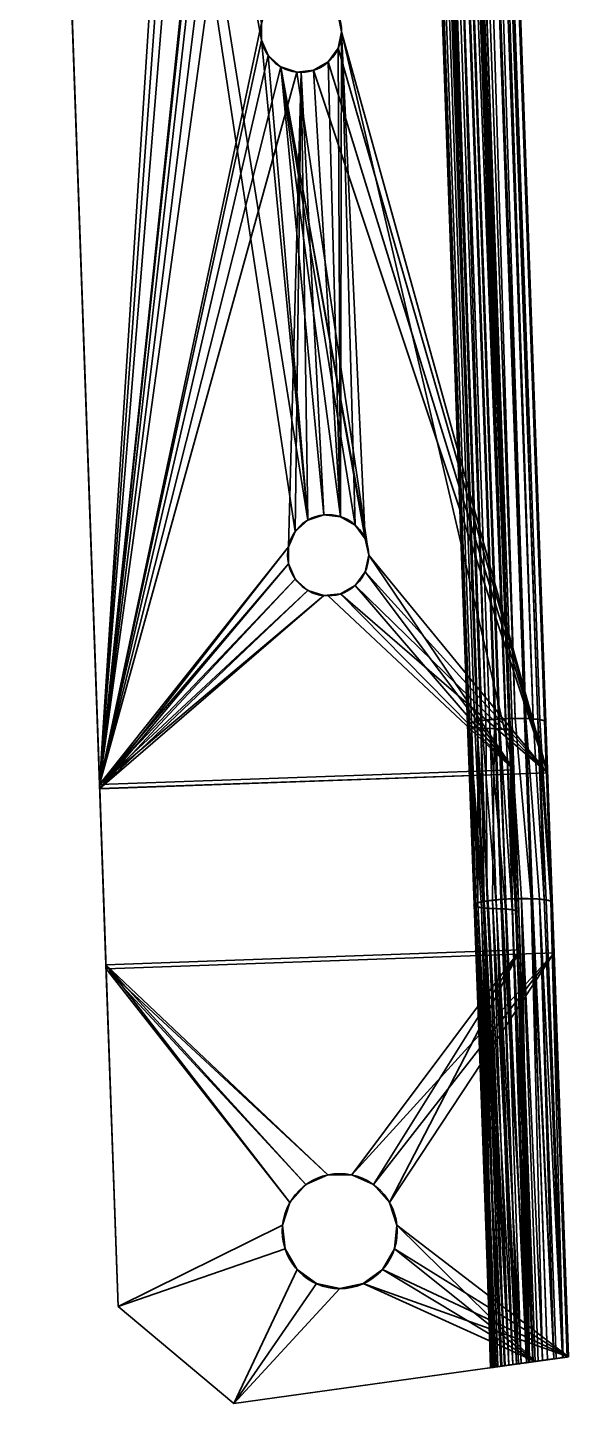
# Model space of a CAD drawing. Header units: millimetres. Extents: x 0 to 166, y 0 to 169.
# Drawn here: x 142.2 to 166.2, y 24.1 to 85.2 of the extents above; entities that cross this region are included whole.
import ezdxf

# ---------------------------------------------------------------- set-up
doc = ezdxf.new("R2010")
doc.units = ezdxf.units.MM
doc.layers.add('1', color=7, linetype='Continuous', true_color=0xffffff)

# ---------------------------------------------------------------- blocks, each defined once
blk = doc.blocks.new('UG_SURFACE_001')
at = {"layer": '1', "color": 252, "linetype": 'Continuous', "lineweight": 35}
for points in [[(162.025347, 141.781196, 3.5), (165.228426, 52.095156, 3.5), (156.089708, 84.968746, 3.5), (155.934095, 85.700877, 3.5)], [(165.228426, 52.095156, 3.5), (162.025347, 141.781196, 3.5), (162.105531, 139.535949, 21.749999), (165.148243, 54.340404, 21.749999)], [(142.151266, 141.071394, 3.5), (152.529046, 85.342988, 3.5), (152.529046, 84.59451, 3.5)], [(152.529046, 84.59451, 3.5), (154.589429, 63.298538, 3.5), (142.151266, 141.071394, 3.5)], [(142.151266, 141.071394, 3.5), (154.589429, 63.298538, 3.5), (154.033199, 62.797703, 3.5)], [(154.033199, 62.797703, 3.5), (153.728768, 62.113933, 3.5), (145.354345, 51.385365, 3.5), (142.151266, 141.071394, 3.5)], [(142.151266, 141.071394, 3.5), (145.354345, 51.385365, 3.5), (145.347759, 51.569905, 5), (142.157853, 140.886858, 5)], [(155.934095, 85.700877, 5), (156.089708, 84.968746, 5), (163.731277, 52.226461, 5), (160.541385, 141.543418, 5)], [(163.671583, 53.898122, 18.587722), (160.601079, 139.871761, 18.587722), (160.541385, 141.543418, 5), (163.731277, 52.226461, 5)], [(150.434032, 130.368844, 5), (150.129586, 131.052628, 5), (142.157853, 140.886858, 5), (145.347759, 51.569905, 5)], [(160.455421, 139.779314, 19.295953), (160.504311, 139.810339, 19.058224), (163.570672, 53.952474, 19.058224)], [(160.504311, 139.810339, 19.058224), (160.601079, 139.871761, 18.587722), (163.671583, 53.898122, 18.587722), (163.570672, 53.952474, 19.058224)], [(158.636585, 139.39105, 21.920523), (158.662021, 139.423072, 21.667866), (161.705464, 54.207329, 21.667866)], [(158.636585, 139.39105, 21.920523), (161.705464, 54.207329, 21.667866), (161.677808, 54.237463, 21.920523)], [(161.677808, 54.237463, 21.920523), (158.692285, 139.369428, 22.112187), (158.636585, 139.39105, 21.920523)], [(161.754593, 54.153793, 21.219023), (161.705464, 54.207329, 21.667866), (158.662021, 139.423072, 21.667866), (158.707216, 139.47998, 21.219023)], [(161.677808, 54.237463, 21.920523), (161.731809, 54.263003, 22.112187), (158.692285, 139.369428, 22.112187)], [(161.731809, 54.263003, 22.112187), (161.85011, 54.318938, 22.53199), (158.814281, 139.322072, 22.53199), (158.692285, 139.369428, 22.112187)], [(158.707216, 139.47998, 21.219023), (158.719853, 139.483243, 21.196242), (161.767423, 54.151446, 21.196242)], [(158.707216, 139.47998, 21.219023), (161.767423, 54.151446, 21.196242), (161.754593, 54.153793, 21.219023)], [(158.719853, 139.483243, 21.196242), (158.954248, 139.543653, 20.773763), (162.005529, 54.107904, 20.773763), (161.767423, 54.151446, 21.196242)], [(159.098923, 139.286995, 22.899266), (158.814281, 139.322072, 22.53199), (161.85011, 54.318938, 22.53199), (162.131533, 54.374233, 22.899266)], [(162.10334, 54.090019, 20.600207), (162.005529, 54.107904, 20.773763), (158.954248, 139.543653, 20.773763), (159.050539, 139.568478, 20.600207)], [(159.050539, 139.568478, 20.600207), (159.264207, 139.596239, 20.436727), (162.318453, 54.077562, 20.436727)], [(159.050539, 139.568478, 20.600207), (162.318453, 54.077562, 20.436727), (162.10334, 54.090019, 20.600207)], [(159.232542, 139.270529, 23.071667), (159.098923, 139.286995, 22.899266), (162.131533, 54.374233, 22.899266)], [(159.232542, 139.270529, 23.071667), (162.131533, 54.374233, 22.899266), (162.263632, 54.400187, 23.071667)], [(162.263632, 54.400187, 23.071667), (159.459978, 139.262825, 23.200125), (159.232542, 139.270529, 23.071667)], [(159.264207, 139.596239, 20.436727), (159.614325, 139.641747, 20.168861), (162.670925, 54.057155, 20.168861), (162.318453, 54.077562, 20.436727)], [(162.263632, 54.400187, 23.071667), (162.489951, 54.424096, 23.200125), (159.459978, 139.262825, 23.200125)], [(159.843057, 139.249861, 23.416482), (159.459978, 139.262825, 23.200125), (162.489951, 54.424096, 23.200125)], [(163.068801, 54.038137, 19.899117), (162.670925, 54.057155, 20.168861), (159.614325, 139.641747, 20.168861), (160.009816, 139.689103, 19.899117)], [(162.871122, 54.464359, 23.416482), (162.910476, 54.466311, 23.420924), (159.882441, 139.250711, 23.420924), (159.843057, 139.249861, 23.416482)], [(159.843057, 139.249861, 23.416482), (162.489951, 54.424096, 23.200125), (162.871122, 54.464359, 23.416482)], [(162.910476, 54.466311, 23.420924), (163.369417, 54.489087, 23.472758), (160.341844, 139.260739, 23.472758), (159.882441, 139.250711, 23.420924)], [(163.106665, 54.036327, 19.873446), (163.068801, 54.038137, 19.899117), (160.009816, 139.689103, 19.899117), (160.047457, 139.693603, 19.873446)], [(160.047457, 139.693603, 19.873446), (160.30848, 139.748439, 19.503959), (163.370922, 54.000251, 19.503959)], [(160.047457, 139.693603, 19.873446), (163.370922, 54.000251, 19.503959), (163.106665, 54.036327, 19.873446)], [(163.519695, 53.979941, 19.295953), (160.30848, 139.748439, 19.503959), (160.455421, 139.779314, 19.295953)], [(163.519695, 53.979941, 19.295953), (163.370922, 54.000251, 19.503959), (160.30848, 139.748439, 19.503959)], [(160.52492, 139.264733, 23.493415), (160.341844, 139.260739, 23.472758), (163.369417, 54.489087, 23.472758)], [(160.455421, 139.779314, 19.295953), (163.570672, 53.952474, 19.058224), (163.519695, 53.979941, 19.295953)], [(163.552314, 54.498166, 23.493415), (160.762131, 139.281824, 23.423472), (160.52492, 139.264733, 23.493415)], [(160.52492, 139.264733, 23.493415), (163.369417, 54.489087, 23.472758), (163.552314, 54.498166, 23.493415)], [(161.180362, 139.311954, 23.300149), (160.762131, 139.281824, 23.423472), (163.790122, 54.498043, 23.423472)], [(163.552314, 54.498166, 23.493415), (163.790122, 54.498043, 23.423472), (160.762131, 139.281824, 23.423472)], [(164.209455, 54.497827, 23.300149), (161.194399, 139.3134, 23.2924), (161.180362, 139.311954, 23.300149)], [(161.180362, 139.311954, 23.300149), (163.790122, 54.498043, 23.423472), (164.209455, 54.497827, 23.300149)], [(161.236614, 139.317781, 23.269072), (161.194399, 139.3134, 23.2924), (164.223552, 54.497376, 23.2924), (164.265975, 54.496016, 23.269072)], [(164.209455, 54.497827, 23.300149), (164.223552, 54.497376, 23.2924), (161.194399, 139.3134, 23.2924)], [(164.265975, 54.496016, 23.269072), (161.554784, 139.364153, 22.984976), (161.236614, 139.317781, 23.269072)], [(161.763147, 139.394507, 22.798926), (161.554784, 139.364153, 22.984976), (164.586633, 54.472473, 22.984976)], [(164.265975, 54.496016, 23.269072), (164.586633, 54.472473, 22.984976), (161.554784, 139.364153, 22.984976)], [(164.796636, 54.457054, 22.798926), (161.84777, 139.419943, 22.61696), (161.763147, 139.394507, 22.798926)], [(161.763147, 139.394507, 22.798926), (164.586633, 54.472473, 22.984976), (164.796636, 54.457054, 22.798926)], [(162.046537, 139.479697, 22.189571), (161.84777, 139.419943, 22.61696), (164.882854, 54.437719, 22.61696), (165.085375, 54.392304, 22.189571)], [(164.796636, 54.457054, 22.798926), (164.882854, 54.437719, 22.61696), (161.84777, 139.419943, 22.61696)], [(162.057534, 139.48299, 22.165935), (162.046537, 139.479697, 22.189571), (165.085375, 54.392304, 22.189571)], [(165.096581, 54.389793, 22.165935), (162.105531, 139.535949, 21.749999), (162.057534, 139.48299, 22.165935)], [(162.057534, 139.48299, 22.165935), (165.085375, 54.392304, 22.189571), (165.096581, 54.389793, 22.165935)], [(165.096581, 54.389793, 22.165935), (165.148243, 54.340404, 21.749999), (162.105531, 139.535949, 21.749999)], [(150.990263, 129.868016, 5), (150.434032, 130.368844, 5), (145.347759, 51.569905, 5)], [(151.702106, 129.63672, 5), (150.990263, 129.868016, 5), (145.347759, 51.569905, 5)], [(151.329309, 108.572043, 5), (151.702106, 129.63672, 5), (145.347759, 51.569905, 5)], [(145.347759, 51.569905, 5), (151.329309, 107.823566, 5), (151.329309, 108.572043, 5)], [(151.633754, 107.139796, 5), (151.329309, 107.823566, 5), (145.347759, 51.569905, 5)], [(145.347759, 51.569905, 5), (152.189985, 106.638961, 5), (151.633754, 107.139796, 5)], [(152.901828, 106.407665, 5), (152.189985, 106.638961, 5), (145.347759, 51.569905, 5)], [(152.529046, 85.342988, 5), (152.901828, 106.407665, 5), (145.347759, 51.569905, 5)], [(155.934095, 85.700877, 5), (155.934095, 85.700877, 3.5), (156.089708, 84.968746, 3.5), (156.089708, 84.968746, 5)], [(145.347759, 51.569905, 5), (152.529046, 84.59451, 5), (152.529046, 85.342988, 5)], [(152.529046, 84.59451, 5), (152.529046, 84.59451, 3.5), (152.529046, 85.342988, 3.5), (152.529046, 85.342988, 5)], [(156.04566, 63.451596, 5), (156.089708, 84.968746, 5), (155.934095, 84.236622, 5)], [(156.089708, 84.968746, 5), (156.089708, 84.968746, 3.5), (155.934095, 84.236622, 3.5), (155.934095, 84.236622, 5)], [(155.934095, 84.236622, 3.5), (156.089708, 84.968746, 3.5), (165.228426, 52.095156, 3.5)], [(156.089708, 84.968746, 5), (156.04566, 63.451596, 5), (156.693861, 63.077353, 5)], [(156.089708, 84.968746, 5), (156.693861, 63.077353, 5), (157.133818, 62.471818, 5)], [(157.133818, 62.471818, 5), (157.28943, 61.739691, 5), (163.731277, 52.226461, 5), (156.089708, 84.968746, 5)], [(152.833477, 83.910733, 5), (152.529046, 84.59451, 5), (145.347759, 51.569905, 5)], [(152.833477, 83.910733, 5), (152.833477, 83.910733, 3.5), (152.529046, 84.59451, 3.5), (152.529046, 84.59451, 5)], [(154.589429, 63.298538, 3.5), (152.529046, 84.59451, 3.5), (152.833477, 83.910733, 3.5)], [(145.347759, 51.569905, 5), (153.389707, 83.409905, 5), (152.833477, 83.910733, 5)], [(153.389707, 83.409905, 5), (153.389707, 83.409905, 3.5), (152.833477, 83.910733, 3.5), (152.833477, 83.910733, 5)], [(152.833477, 83.910733, 3.5), (153.389707, 83.409905, 3.5), (155.301273, 63.529834, 3.5), (154.589429, 63.298538, 3.5)], [(155.934095, 84.236622, 5), (155.494139, 83.631091, 5), (156.04566, 63.451596, 5)], [(155.934095, 84.236622, 5), (155.934095, 84.236622, 3.5), (155.494139, 83.631091, 3.5), (155.494139, 83.631091, 5)], [(165.228426, 52.095156, 3.5), (155.494139, 83.631091, 3.5), (155.934095, 84.236622, 3.5)], [(154.101551, 83.17861, 5), (153.389707, 83.409905, 5), (145.347759, 51.569905, 5)], [(153.728768, 62.113933, 5), (154.289708, 83.168752, 5), (154.101551, 83.17861, 5), (145.347759, 51.569905, 5)], [(154.101551, 83.17861, 5), (154.101551, 83.17861, 3.5), (153.389707, 83.409905, 3.5), (153.389707, 83.409905, 5)], [(157.28943, 61.739691, 3.5), (153.389707, 83.409905, 3.5), (154.101551, 83.17861, 3.5)], [(153.389707, 83.409905, 3.5), (157.28943, 61.739691, 3.5), (157.133818, 62.471818, 3.5)], [(153.389707, 83.409905, 3.5), (156.04566, 63.451596, 3.5), (155.301273, 63.529834, 3.5)], [(157.133818, 62.471818, 3.5), (156.693861, 63.077353, 3.5), (153.389707, 83.409905, 3.5)], [(156.693861, 63.077353, 3.5), (156.04566, 63.451596, 3.5), (153.389707, 83.409905, 3.5)], [(154.289708, 83.168752, 5), (153.728768, 62.113933, 5), (154.033199, 62.797703, 5)], [(154.033199, 62.797703, 5), (154.589429, 63.298538, 5), (154.289708, 83.168752, 5)], [(154.845938, 83.256848, 3.5), (154.101551, 83.17861, 3.5), (154.289708, 83.168752, 5)], [(157.28943, 61.739691, 3.5), (154.101551, 83.17861, 3.5), (154.845938, 83.256848, 3.5), (165.228426, 52.095156, 3.5)], [(154.101551, 83.17861, 3.5), (154.101551, 83.17861, 5), (154.289708, 83.168752, 5)], [(154.845938, 83.256848, 5), (154.289708, 83.168752, 5), (155.301273, 63.529834, 5), (156.04566, 63.451596, 5)], [(154.289708, 83.168752, 5), (154.845938, 83.256848, 5), (154.845938, 83.256848, 3.5)], [(154.289708, 83.168752, 5), (154.589429, 63.298538, 5), (155.301273, 63.529834, 5)], [(156.04566, 63.451596, 5), (155.494139, 83.631091, 5), (154.845938, 83.256848, 5)], [(155.494139, 83.631091, 5), (155.494139, 83.631091, 3.5), (154.845938, 83.256848, 3.5), (154.845938, 83.256848, 5)], [(165.228426, 52.095156, 3.5), (154.845938, 83.256848, 3.5), (155.494139, 83.631091, 3.5)], [(154.589429, 63.298538, 5), (154.589429, 63.298538, 3.5), (155.301273, 63.529834, 3.5), (155.301273, 63.529834, 5)], [(155.301273, 63.529834, 5), (155.301273, 63.529834, 3.5), (156.04566, 63.451596, 3.5), (156.04566, 63.451596, 5)], [(154.033199, 62.797703, 5), (154.033199, 62.797703, 3.5), (154.589429, 63.298538, 3.5), (154.589429, 63.298538, 5)], [(156.04566, 63.451596, 5), (156.04566, 63.451596, 3.5), (156.693861, 63.077353, 3.5), (156.693861, 63.077353, 5)], [(156.693861, 63.077353, 5), (156.693861, 63.077353, 3.5), (157.133818, 62.471818, 3.5), (157.133818, 62.471818, 5)], [(153.728768, 62.113933, 5), (153.728768, 62.113933, 3.5), (154.033199, 62.797703, 3.5), (154.033199, 62.797703, 5)], [(157.133818, 62.471818, 5), (157.133818, 62.471818, 3.5), (157.28943, 61.739691, 3.5), (157.28943, 61.739691, 5)], [(145.347759, 51.569905, 5), (153.728768, 61.365452, 5), (153.728768, 62.113933, 5)], [(145.354345, 51.385365, 3.5), (153.728768, 62.113933, 3.5), (153.728768, 61.365452, 3.5)], [(153.728768, 61.365452, 5), (153.728768, 61.365452, 3.5), (153.728768, 62.113933, 3.5), (153.728768, 62.113933, 5)], [(163.731277, 52.226461, 5), (157.28943, 61.739691, 5), (157.133818, 61.007567, 5)], [(157.28943, 61.739691, 5), (157.28943, 61.739691, 3.5), (157.133818, 61.007567, 3.5), (157.133818, 61.007567, 5)], [(165.228426, 52.095156, 3.5), (157.133818, 61.007567, 3.5), (157.28943, 61.739691, 3.5)], [(154.033199, 60.681678, 5), (153.728768, 61.365452, 5), (145.347759, 51.569905, 5)], [(145.354345, 51.385365, 3.5), (153.728768, 61.365452, 3.5), (154.033199, 60.681678, 3.5)], [(154.033199, 60.681678, 5), (154.033199, 60.681678, 3.5), (153.728768, 61.365452, 3.5), (153.728768, 61.365452, 5)], [(145.347759, 51.569905, 5), (154.589429, 60.180847, 5), (154.033199, 60.681678, 5)], [(154.033199, 60.681678, 3.5), (154.589429, 60.180847, 3.5), (145.354345, 51.385365, 3.5)], [(154.589429, 60.180847, 5), (154.589429, 60.180847, 3.5), (154.033199, 60.681678, 3.5), (154.033199, 60.681678, 5)], [(157.133818, 61.007567, 5), (156.693861, 60.402032, 5), (163.731277, 52.226461, 5)], [(157.133818, 61.007567, 5), (157.133818, 61.007567, 3.5), (156.693861, 60.402032, 3.5), (156.693861, 60.402032, 5)], [(165.228426, 52.095156, 3.5), (156.693861, 60.402032, 3.5), (157.133818, 61.007567, 3.5)], [(155.301273, 59.949555, 5), (154.589429, 60.180847, 5), (145.347759, 51.569905, 5)], [(145.347759, 51.569905, 5), (163.731277, 52.226461, 5), (155.48943, 59.939694, 5), (155.301273, 59.949555, 5)], [(154.589429, 60.180847, 3.5), (155.301273, 59.949555, 3.5), (145.354345, 51.385365, 3.5)], [(165.228426, 52.095156, 3.5), (145.354345, 51.385365, 3.5), (155.301273, 59.949555, 3.5), (156.04566, 60.027789, 3.5)], [(155.301273, 59.949555, 5), (155.301273, 59.949555, 3.5), (154.589429, 60.180847, 3.5), (154.589429, 60.180847, 5)], [(156.04566, 60.027789, 3.5), (155.301273, 59.949555, 3.5), (155.48943, 59.939694, 5)], [(155.301273, 59.949555, 3.5), (155.301273, 59.949555, 5), (155.48943, 59.939694, 5)], [(156.04566, 60.027789, 5), (155.48943, 59.939694, 5), (163.731277, 52.226461, 5)], [(155.48943, 59.939694, 5), (156.04566, 60.027789, 5), (156.04566, 60.027789, 3.5)], [(163.731277, 52.226461, 5), (156.693861, 60.402032, 5), (156.04566, 60.027789, 5)], [(156.693861, 60.402032, 5), (156.693861, 60.402032, 3.5), (156.04566, 60.027789, 3.5), (156.04566, 60.027789, 5)], [(156.04566, 60.027789, 3.5), (156.693861, 60.402032, 3.5), (165.228426, 52.095156, 3.5)], [(162.131533, 54.374233, 22.899266), (161.85011, 54.318938, 22.53199), (162.135646, 46.324037, 24.53199)], [(162.263632, 54.400187, 23.071667), (162.131533, 54.374233, 22.899266), (162.135646, 46.324037, 24.53199), (162.417069, 46.379331, 24.899267)], [(162.489951, 54.424096, 23.200125), (162.263632, 54.400187, 23.071667), (162.549168, 46.405286, 25.071668)], [(162.417069, 46.379331, 24.899267), (162.549168, 46.405286, 25.071668), (162.263632, 54.400187, 23.071667)], [(162.871122, 54.464359, 23.416482), (162.489951, 54.424096, 23.200125), (162.549168, 46.405286, 25.071668), (162.775487, 46.429191, 25.200123)], [(162.775487, 46.429191, 25.200123), (163.156658, 46.469457, 25.41648), (162.871122, 54.464359, 23.416482)], [(162.910476, 54.466311, 23.420924), (162.871122, 54.464359, 23.416482), (163.156658, 46.469457, 25.41648), (163.195997, 46.471409, 25.420925)], [(163.369417, 54.489087, 23.472758), (162.910476, 54.466311, 23.420924), (163.195997, 46.471409, 25.420925), (163.654938, 46.494186, 25.472758)], [(163.654938, 46.494186, 25.472758), (163.552314, 54.498166, 23.493415), (163.369417, 54.489087, 23.472758)], [(163.552314, 54.498166, 23.493415), (163.837835, 46.503261, 25.493415), (164.075658, 46.503142, 25.423473)], [(164.075658, 46.503142, 25.423473), (164.494991, 46.502925, 25.300149), (163.790122, 54.498043, 23.423472), (163.552314, 54.498166, 23.493415)], [(163.654938, 46.494186, 25.472758), (163.837835, 46.503261, 25.493415), (163.552314, 54.498166, 23.493415)], [(164.494991, 46.502925, 25.300149), (164.209455, 54.497827, 23.300149), (163.790122, 54.498043, 23.423472)], [(164.223552, 54.497376, 23.2924), (164.209455, 54.497827, 23.300149), (164.494991, 46.502925, 25.300149), (164.509073, 46.502475, 25.2924)], [(164.509073, 46.502475, 25.2924), (164.551511, 46.501115, 25.269073), (164.223552, 54.497376, 23.2924)], [(164.551511, 46.501115, 25.269073), (164.265975, 54.496016, 23.269072), (164.223552, 54.497376, 23.2924)], [(164.265975, 54.496016, 23.269072), (164.551511, 46.501115, 25.269073), (164.872169, 46.477571, 24.984974)], [(164.872169, 46.477571, 24.984974), (165.082172, 46.462152, 24.798926), (164.586633, 54.472473, 22.984976), (164.265975, 54.496016, 23.269072)], [(165.082172, 46.462152, 24.798926), (164.796636, 54.457054, 22.798926), (164.586633, 54.472473, 22.984976)], [(164.796636, 54.457054, 22.798926), (165.082172, 46.462152, 24.798926), (165.16839, 46.442818, 24.61696)], [(165.16839, 46.442818, 24.61696), (165.370911, 46.397403, 24.189571), (164.796636, 54.457054, 22.798926)], [(164.882854, 54.437719, 22.61696), (164.796636, 54.457054, 22.798926), (165.370911, 46.397403, 24.189571), (165.382117, 46.394892, 24.165936)], [(165.085375, 54.392304, 22.189571), (164.882854, 54.437719, 22.61696), (165.382117, 46.394892, 24.165936)], [(165.382117, 46.394892, 24.165936), (165.096581, 54.389793, 22.165935), (165.085375, 54.392304, 22.189571)], [(165.096581, 54.389793, 22.165935), (165.382117, 46.394892, 24.165936), (165.433779, 46.345498, 23.75), (165.148243, 54.340404, 21.749999)], [(165.148243, 54.340404, 21.749999), (165.433779, 46.345498, 23.75), (165.513963, 44.100251, 5.5), (165.228426, 52.095156, 3.5)], [(161.731809, 54.263003, 22.112187), (161.677808, 54.237463, 21.920523), (161.963329, 46.242561, 23.920523)], [(162.040114, 46.158887, 23.219021), (161.990985, 46.212424, 23.667866), (161.677808, 54.237463, 21.920523), (161.705464, 54.207329, 21.667866)], [(161.990985, 46.212424, 23.667866), (161.963329, 46.242561, 23.920523), (161.677808, 54.237463, 21.920523)], [(161.705464, 54.207329, 21.667866), (161.754593, 54.153793, 21.219023), (162.040114, 46.158887, 23.219021)], [(161.963329, 46.242561, 23.920523), (162.017345, 46.268098, 24.112187), (161.85011, 54.318938, 22.53199), (161.731809, 54.263003, 22.112187)], [(162.388876, 46.095114, 22.600207), (162.291065, 46.113003, 22.773763), (161.754593, 54.153793, 21.219023), (161.767423, 54.151446, 21.196242)], [(162.291065, 46.113003, 22.773763), (162.052959, 46.156541, 23.196243), (161.754593, 54.153793, 21.219023)], [(162.052959, 46.156541, 23.196243), (162.040114, 46.158887, 23.219021), (161.754593, 54.153793, 21.219023)], [(162.388876, 46.095114, 22.600207), (161.767423, 54.151446, 21.196242), (162.005529, 54.107904, 20.773763)], [(162.017345, 46.268098, 24.112187), (162.135646, 46.324037, 24.53199), (161.85011, 54.318938, 22.53199)], [(162.005529, 54.107904, 20.773763), (162.10334, 54.090019, 20.600207), (162.388876, 46.095114, 22.600207)], [(162.956461, 46.062253, 22.168862), (162.603989, 46.082661, 22.436727), (162.10334, 54.090019, 20.600207), (162.318453, 54.077562, 20.436727)], [(162.603989, 46.082661, 22.436727), (162.388876, 46.095114, 22.600207), (162.10334, 54.090019, 20.600207)], [(162.318453, 54.077562, 20.436727), (162.670925, 54.057155, 20.168861), (162.956461, 46.062253, 22.168862)], [(163.392186, 46.041425, 21.873446), (163.354322, 46.043232, 21.899117), (162.670925, 54.057155, 20.168861), (163.068801, 54.038137, 19.899117)], [(163.354322, 46.043232, 21.899117), (162.956461, 46.062253, 22.168862), (162.670925, 54.057155, 20.168861)], [(163.068801, 54.038137, 19.899117), (163.106665, 54.036327, 19.873446), (163.392186, 46.041425, 21.873446)], [(163.106665, 54.036327, 19.873446), (163.370922, 54.000251, 19.503959), (163.805231, 45.985036, 21.295952), (163.656458, 46.005346, 21.503959)], [(163.656458, 46.005346, 21.503959), (163.392186, 46.041425, 21.873446), (163.106665, 54.036327, 19.873446)], [(163.370922, 54.000251, 19.503959), (163.519695, 53.979941, 19.295953), (163.805231, 45.985036, 21.295952)], [(163.957119, 45.903217, 20.587722), (163.856208, 45.957573, 21.058224), (163.519695, 53.979941, 19.295953), (163.570672, 53.952474, 19.058224)], [(163.856208, 45.957573, 21.058224), (163.805231, 45.985036, 21.295952), (163.519695, 53.979941, 19.295953)], [(163.570672, 53.952474, 19.058224), (163.671583, 53.898122, 18.587722), (163.957119, 45.903217, 20.587722)], [(163.731277, 52.226461, 5), (164.016813, 44.23156, 7), (163.957119, 45.903217, 20.587722), (163.671583, 53.898122, 18.587722)], [(145.63328, 43.575004, 7), (164.016813, 44.23156, 7), (163.731277, 52.226461, 5), (145.347759, 51.569905, 5)], [(165.513963, 44.100251, 5.5), (145.639881, 43.39046, 5.5), (145.354345, 51.385365, 3.5), (165.228426, 52.095156, 3.5)], [(145.354345, 51.385365, 3.5), (145.639881, 43.39046, 5.5), (145.63328, 43.575004, 7), (145.347759, 51.569905, 5)], [(163.506031, 25.808573, 25.209997), (162.549168, 46.405286, 25.071668), (162.417069, 46.379331, 24.899267)], [(163.506031, 25.808573, 25.209997), (162.775487, 46.429191, 25.200123), (162.549168, 46.405286, 25.071668)], [(163.933098, 25.868122, 25.416126), (163.156658, 46.469457, 25.41648), (162.775487, 46.429191, 25.200123)], [(162.775487, 46.429191, 25.200123), (163.849026, 25.8564, 25.401721), (163.933098, 25.868122, 25.416126)], [(162.775487, 46.429191, 25.200123), (163.506031, 25.808573, 25.209997), (163.849026, 25.8564, 25.401721)], [(163.933098, 25.868122, 25.416126), (163.195997, 46.471409, 25.420925), (163.156658, 46.469457, 25.41648)], [(164.387211, 25.931444, 25.49395), (163.654938, 46.494186, 25.472758), (163.195997, 46.471409, 25.420925)], [(163.195997, 46.471409, 25.420925), (163.933098, 25.868122, 25.416126), (164.387211, 25.931444, 25.49395)], [(163.837835, 46.503261, 25.493415), (163.654938, 46.494186, 25.472758), (164.387211, 25.931444, 25.49395)], [(163.837835, 46.503261, 25.493415), (164.387211, 25.931444, 25.49395), (164.422527, 25.936367, 25.5)], [(164.422527, 25.936367, 25.5), (164.075658, 46.503142, 25.423473), (163.837835, 46.503261, 25.493415)], [(164.422527, 25.936367, 25.5), (164.813712, 25.990915, 25.432486), (164.075658, 46.503142, 25.423473)], [(164.075658, 46.503142, 25.423473), (164.813712, 25.990915, 25.432486), (164.99576, 26.016297, 25.401071)], [(164.494991, 46.502925, 25.300149), (164.075658, 46.503142, 25.423473), (164.99576, 26.016297, 25.401071)], [(164.494991, 46.502925, 25.300149), (164.99576, 26.016297, 25.401071), (165.227756, 26.048645, 25.271084)], [(165.227756, 26.048645, 25.271084), (164.509073, 46.502475, 25.2924), (164.494991, 46.502925, 25.300149)], [(164.509073, 46.502475, 25.2924), (165.227756, 26.048645, 25.271084), (165.504262, 26.087202, 25.116157)], [(164.551511, 46.501115, 25.269073), (164.509073, 46.502475, 25.2924), (165.504262, 26.087202, 25.116157)], [(164.872169, 46.477571, 24.984974), (164.551511, 46.501115, 25.269073), (165.504262, 26.087202, 25.116157)], [(165.504262, 26.087202, 25.116157), (165.608495, 26.101736, 24.997814), (164.872169, 46.477571, 24.984974)], [(164.872169, 46.477571, 24.984974), (165.608495, 26.101736, 24.997814), (165.890828, 26.141103, 24.677299)], [(165.082172, 46.462152, 24.798926), (164.872169, 46.477571, 24.984974), (165.890828, 26.141103, 24.677299)], [(165.16839, 46.442818, 24.61696), (165.082172, 46.462152, 24.798926), (165.890828, 26.141103, 24.677299)], [(165.890828, 26.141103, 24.677299), (165.911719, 26.144018, 24.625899), (165.16839, 46.442818, 24.61696)], [(165.370911, 46.397403, 24.189571), (165.16839, 46.442818, 24.61696), (165.911719, 26.144018, 24.625899)], [(165.911719, 26.144018, 24.625899), (166.089684, 26.168833, 24.188343), (165.370911, 46.397403, 24.189571)], [(165.382117, 46.394892, 24.165936), (165.370911, 46.397403, 24.189571), (166.089684, 26.168833, 24.188343)], [(162.730455, 25.700428, 24.118835), (162.017345, 46.268098, 24.112187), (161.963329, 46.242561, 23.920523)], [(162.730455, 25.700428, 24.118835), (161.963329, 46.242561, 23.920523), (161.990985, 46.212424, 23.667866)], [(162.706599, 25.697101, 23.663653), (161.990985, 46.212424, 23.667866), (162.040114, 46.158887, 23.219021)], [(161.990985, 46.212424, 23.667866), (162.706599, 25.697101, 23.663653), (162.730455, 25.700428, 24.118835)], [(162.890062, 25.722684, 24.52442), (162.135646, 46.324037, 24.53199), (162.017345, 46.268098, 24.112187)], [(162.017345, 46.268098, 24.112187), (162.730455, 25.700428, 24.118835), (162.731275, 25.700543, 24.134673)], [(162.017345, 46.268098, 24.112187), (162.731275, 25.700543, 24.134673), (162.890062, 25.722684, 24.52442)], [(162.700519, 25.696255, 23.547731), (162.040114, 46.158887, 23.219021), (162.052959, 46.156541, 23.196243)], [(162.700519, 25.696255, 23.547731), (162.706599, 25.697101, 23.663653), (162.040114, 46.158887, 23.219021)], [(162.863821, 25.719024, 22.98375), (162.052959, 46.156541, 23.196243), (162.291065, 46.113003, 22.773763)], [(162.052959, 46.156541, 23.196243), (162.801132, 25.710285, 23.200246), (162.700519, 25.696255, 23.547731)], [(162.863821, 25.719024, 22.98375), (162.801132, 25.710285, 23.200246), (162.052959, 46.156541, 23.196243)], [(163.14888, 25.758773, 24.900593), (162.417069, 46.379331, 24.899267), (162.135646, 46.324037, 24.53199)], [(162.135646, 46.324037, 24.53199), (162.890062, 25.722684, 24.52442), (162.952751, 25.731426, 24.678297)], [(162.135646, 46.324037, 24.53199), (162.952751, 25.731426, 24.678297), (163.14888, 25.758773, 24.900593)], [(163.012847, 25.739806, 22.77373), (162.291065, 46.113003, 22.773763), (162.388876, 46.095114, 22.600207)], [(162.291065, 46.113003, 22.773763), (163.012847, 25.739806, 22.77373), (162.863821, 25.719024, 22.98375)], [(162.388876, 46.095114, 22.600207), (162.603989, 46.082661, 22.436727), (163.318321, 25.782399, 22.424309)], [(163.318321, 25.782399, 22.424309), (163.202658, 25.766272, 22.506235), (162.388876, 46.095114, 22.600207)], [(163.202658, 25.766272, 22.506235), (163.012847, 25.739806, 22.77373), (162.388876, 46.095114, 22.600207)], [(162.417069, 46.379331, 24.899267), (163.14888, 25.758773, 24.900593), (163.339943, 25.785413, 25.117157)], [(162.417069, 46.379331, 24.899267), (163.339943, 25.785413, 25.117157), (163.506031, 25.808573, 25.209997)], [(162.603989, 46.082661, 22.436727), (162.956461, 46.062253, 22.168862), (163.678944, 25.832685, 22.168862)], [(163.678944, 25.832685, 22.168862), (163.318321, 25.782399, 22.424309), (162.603989, 46.082661, 22.436727)], [(162.956461, 46.062253, 22.168862), (163.354322, 46.043232, 21.899117), (164.061353, 25.886005, 21.885902)], [(164.061353, 25.886005, 21.885902), (163.854301, 25.857136, 22.071954), (162.956461, 46.062253, 22.168862)], [(163.854301, 25.857136, 22.071954), (163.678944, 25.832685, 22.168862), (162.956461, 46.062253, 22.168862)], [(164.289087, 25.917761, 21.681249), (163.354322, 46.043232, 21.899117), (163.392186, 46.041425, 21.873446)], [(164.289087, 25.917761, 21.681249), (164.061353, 25.886005, 21.885902), (163.354322, 46.043232, 21.899117)], [(164.289087, 25.917761, 21.681249), (163.392186, 46.041425, 21.873446), (163.656458, 46.005346, 21.503959)], [(164.57127, 25.957108, 21.167148), (163.656458, 46.005346, 21.503959), (163.805231, 45.985036, 21.295952)], [(163.656458, 46.005346, 21.503959), (164.381638, 25.930665, 21.512618), (164.289087, 25.917761, 21.681249)], [(164.57127, 25.957108, 21.167148), (164.381638, 25.930665, 21.512618), (163.656458, 46.005346, 21.503959)], [(164.57127, 25.957108, 21.167148), (163.805231, 45.985036, 21.295952), (163.856208, 45.957573, 21.058224)], [(164.588898, 25.959566, 21.062605), (163.856208, 45.957573, 21.058224), (163.957119, 45.903217, 20.587722)], [(163.856208, 45.957573, 21.058224), (164.588898, 25.959566, 21.062605), (164.57127, 25.957108, 21.167148)], [(164.016813, 44.23156, 7), (164.668992, 25.970733, 7), (164.668992, 25.970733, 20.587722), (163.957119, 45.903217, 20.587722)], [(163.957119, 45.903217, 20.587722), (164.668992, 25.970733, 20.587722), (164.588898, 25.959566, 21.062605)], [(165.433779, 46.345498, 23.75), (165.382117, 46.394892, 24.165936), (166.089684, 26.168833, 24.188343)], [(165.433779, 46.345498, 23.75), (166.154057, 26.177807, 23.75), (166.154057, 26.177807, 5.5), (165.513963, 44.100251, 5.5)], [(166.089684, 26.168833, 24.188343), (166.111872, 26.171925, 24.13382), (165.433779, 46.345498, 23.75)], [(166.111872, 26.171925, 24.13382), (166.154057, 26.177807, 23.75), (165.433779, 46.345498, 23.75)], [(164.016813, 44.23156, 7), (145.63328, 43.575004, 7), (155.47505, 34.247279, 7), (156.535387, 34.247279, 7)], [(145.639881, 43.39046, 5.5), (165.513963, 44.100251, 5.5), (156.535387, 34.247279, 5.5), (155.47505, 34.247279, 5.5)], [(164.016813, 44.23156, 7), (156.535387, 34.247279, 7), (157.504067, 33.815995, 7)], [(157.504067, 33.815995, 5.5), (156.535387, 34.247279, 5.5), (165.513963, 44.100251, 5.5)], [(164.016813, 44.23156, 7), (157.504067, 33.815995, 7), (158.213586, 33.028003, 7)], [(158.213586, 33.028003, 5.5), (157.504067, 33.815995, 5.5), (165.513963, 44.100251, 5.5)], [(158.213586, 33.028003, 7), (158.541247, 32.019552, 7), (164.668992, 25.970733, 7), (164.016813, 44.23156, 7)], [(165.513963, 44.100251, 5.5), (166.154057, 26.177807, 5.5), (158.541247, 32.019552, 5.5), (158.213586, 33.028003, 5.5)], [(145.639881, 43.39046, 5.5), (146.174759, 28.41364, 5.5), (146.174759, 28.41364, 7), (145.63328, 43.575004, 7)], [(145.63328, 43.575004, 7), (146.174759, 28.41364, 7), (153.46919, 32.019552, 7), (153.796852, 33.028003, 7)], [(153.796852, 33.028003, 7), (154.50637, 33.815995, 7), (145.63328, 43.575004, 7)], [(154.50637, 33.815995, 7), (155.47505, 34.247279, 7), (145.63328, 43.575004, 7)], [(145.639881, 43.39046, 5.5), (154.50637, 33.815995, 5.5), (153.796852, 33.028003, 5.5)], [(145.639881, 43.39046, 5.5), (155.47505, 34.247279, 5.5), (154.50637, 33.815995, 5.5)], [(153.796852, 33.028003, 5.5), (153.46919, 32.019552, 5.5), (146.174759, 28.41364, 5.5), (145.639881, 43.39046, 5.5)], [(154.50637, 33.815995, 7), (154.50637, 33.815995, 5.5), (155.47505, 34.247279, 5.5), (155.47505, 34.247279, 7)], [(155.47505, 34.247279, 7), (155.47505, 34.247279, 5.5), (156.535387, 34.247279, 5.5), (156.535387, 34.247279, 7)], [(156.535387, 34.247279, 7), (156.535387, 34.247279, 5.5), (157.504067, 33.815995, 5.5), (157.504067, 33.815995, 7)], [(153.796852, 33.028003, 7), (153.796852, 33.028003, 5.5), (154.50637, 33.815995, 5.5), (154.50637, 33.815995, 7)], [(157.504067, 33.815995, 7), (157.504067, 33.815995, 5.5), (158.213586, 33.028003, 5.5), (158.213586, 33.028003, 7)], [(153.46919, 32.019552, 7), (153.46919, 32.019552, 5.5), (153.796852, 33.028003, 5.5), (153.796852, 33.028003, 7)], [(158.213586, 33.028003, 7), (158.213586, 33.028003, 5.5), (158.541247, 32.019552, 5.5), (158.541247, 32.019552, 7)], [(153.46919, 32.019552, 5.5), (153.580025, 30.96501, 5.5), (146.174759, 28.41364, 5.5)], [(146.174759, 28.41364, 7), (153.580025, 30.96501, 7), (153.46919, 32.019552, 7)], [(153.580025, 30.96501, 7), (153.580025, 30.96501, 5.5), (153.46919, 32.019552, 5.5), (153.46919, 32.019552, 7)], [(166.154057, 26.177807, 5.5), (158.430412, 30.96501, 5.5), (158.541247, 32.019552, 5.5)], [(158.541247, 32.019552, 7), (158.430412, 30.96501, 7), (164.668992, 25.970733, 7)], [(158.541247, 32.019552, 7), (158.541247, 32.019552, 5.5), (158.430412, 30.96501, 5.5), (158.430412, 30.96501, 7)], [(151.305318, 24.107333, 5.5), (146.174759, 28.41364, 5.5), (153.580025, 30.96501, 5.5), (154.110193, 30.04672, 5.5)], [(154.110193, 30.04672, 7), (153.580025, 30.96501, 7), (146.174759, 28.41364, 7), (151.305318, 24.107333, 7)], [(154.110193, 30.04672, 7), (154.110193, 30.04672, 5.5), (153.580025, 30.96501, 5.5), (153.580025, 30.96501, 7)], [(157.900244, 30.04672, 5.5), (158.430412, 30.96501, 5.5), (166.154057, 26.177807, 5.5)], [(164.668992, 25.970733, 7), (158.430412, 30.96501, 7), (157.900244, 30.04672, 7)], [(158.430412, 30.96501, 7), (158.430412, 30.96501, 5.5), (157.900244, 30.04672, 5.5), (157.900244, 30.04672, 7)], [(154.110193, 30.04672, 5.5), (154.968038, 29.423462, 5.5), (151.305318, 24.107333, 5.5)], [(151.305318, 24.107333, 7), (154.968038, 29.423462, 7), (154.110193, 30.04672, 7)], [(154.968038, 29.423462, 7), (154.968038, 29.423462, 5.5), (154.110193, 30.04672, 5.5), (154.110193, 30.04672, 7)], [(166.154057, 26.177807, 5.5), (157.042399, 29.423462, 5.5), (157.900244, 30.04672, 5.5)], [(157.900244, 30.04672, 7), (157.042399, 29.423462, 7), (164.668992, 25.970733, 7)], [(157.900244, 30.04672, 7), (157.900244, 30.04672, 5.5), (157.042399, 29.423462, 5.5), (157.042399, 29.423462, 7)], [(166.154057, 26.177807, 5.5), (151.305318, 24.107333, 5.5), (156.005219, 29.203003, 5.5), (157.042399, 29.423462, 5.5)], [(151.305318, 24.107333, 5.5), (154.968038, 29.423462, 5.5), (156.005219, 29.203003, 5.5)], [(151.305318, 24.107333, 7), (156.005219, 29.203003, 7), (154.968038, 29.423462, 7)], [(157.042399, 29.423462, 7), (156.005219, 29.203003, 7), (151.305318, 24.107333, 7), (164.668992, 25.970733, 7)], [(156.005219, 29.203003, 7), (156.005219, 29.203003, 5.5), (154.968038, 29.423462, 5.5), (154.968038, 29.423462, 7)], [(157.042399, 29.423462, 7), (157.042399, 29.423462, 5.5), (156.005219, 29.203003, 5.5), (156.005219, 29.203003, 7)], [(151.305318, 24.107333, 5.5), (151.305318, 24.107333, 7), (146.174759, 28.41364, 7), (146.174759, 28.41364, 5.5)], [(164.668992, 25.970733, 7), (151.305318, 24.107333, 7), (151.305318, 24.107333, 5.5), (166.154057, 26.177807, 5.5)], [(165.890828, 26.141103, 24.677299), (162.706599, 25.697101, 23.663653), (162.700519, 25.696255, 23.547731), (162.801132, 25.710285, 23.200246)], [(162.730455, 25.700428, 24.118835), (162.706599, 25.697101, 23.663653), (165.890828, 26.141103, 24.677299)], [(165.890828, 26.141103, 24.677299), (162.890062, 25.722684, 24.52442), (162.731275, 25.700543, 24.134673), (162.730455, 25.700428, 24.118835)], [(162.801132, 25.710285, 23.200246), (162.863821, 25.719024, 22.98375), (163.012847, 25.739806, 22.77373), (165.890828, 26.141103, 24.677299)], [(165.890828, 26.141103, 24.677299), (163.14888, 25.758773, 24.900593), (162.952751, 25.731426, 24.678297), (162.890062, 25.722684, 24.52442)], [(165.890828, 26.141103, 24.677299), (163.012847, 25.739806, 22.77373), (163.202658, 25.766272, 22.506235), (163.318321, 25.782399, 22.424309)], [(163.14888, 25.758773, 24.900593), (165.890828, 26.141103, 24.677299), (165.608495, 26.101736, 24.997814)], [(165.608495, 26.101736, 24.997814), (165.504262, 26.087202, 25.116157), (165.227756, 26.048645, 25.271084), (163.14888, 25.758773, 24.900593)], [(163.506031, 25.808573, 25.209997), (163.339943, 25.785413, 25.117157), (163.14888, 25.758773, 24.900593), (165.227756, 26.048645, 25.271084)], [(163.318321, 25.782399, 22.424309), (163.678944, 25.832685, 22.168862), (163.854301, 25.857136, 22.071954), (165.890828, 26.141103, 24.677299)], [(163.506031, 25.808573, 25.209997), (165.227756, 26.048645, 25.271084), (164.99576, 26.016297, 25.401071), (164.813712, 25.990915, 25.432486)], [(164.387211, 25.931444, 25.49395), (163.933098, 25.868122, 25.416126), (163.506031, 25.808573, 25.209997), (164.813712, 25.990915, 25.432486)], [(163.933098, 25.868122, 25.416126), (163.849026, 25.8564, 25.401721), (163.506031, 25.808573, 25.209997)], [(163.854301, 25.857136, 22.071954), (166.089684, 26.168833, 24.188343), (165.911719, 26.144018, 24.625899)], [(166.089684, 26.168833, 24.188343), (163.854301, 25.857136, 22.071954), (164.061353, 25.886005, 21.885902)], [(165.911719, 26.144018, 24.625899), (165.890828, 26.141103, 24.677299), (163.854301, 25.857136, 22.071954)], [(164.061353, 25.886005, 21.885902), (164.289087, 25.917761, 21.681249), (166.154057, 26.177807, 23.75), (166.111872, 26.171925, 24.13382)], [(166.111872, 26.171925, 24.13382), (166.089684, 26.168833, 24.188343), (164.061353, 25.886005, 21.885902)], [(166.154057, 26.177807, 23.75), (164.289087, 25.917761, 21.681249), (164.381638, 25.930665, 21.512618)], [(164.381638, 25.930665, 21.512618), (164.57127, 25.957108, 21.167148), (166.154057, 26.177807, 23.75)], [(164.813712, 25.990915, 25.432486), (164.422527, 25.936367, 25.5), (164.387211, 25.931444, 25.49395)], [(166.154057, 26.177807, 23.75), (164.57127, 25.957108, 21.167148), (164.588898, 25.959566, 21.062605)], [(164.588898, 25.959566, 21.062605), (164.668992, 25.970733, 20.587722), (166.154057, 26.177807, 23.75)], [(164.668992, 25.970733, 20.587722), (164.668992, 25.970733, 7), (166.154057, 26.177807, 5.5), (166.154057, 26.177807, 23.75)]]:
    blk.add_3dface(points, dxfattribs=at)

msp = doc.modelspace()

# ---------------------------------------------------------------- linework, layer by layer
at = {"layer": '1', "color": 252, "linetype": 'Continuous', "lineweight": 35}
for p, q in [((165.228, 52.095, 3.5), (162.025, 141.781, 3.5)), ((145.354, 51.385, 3.5), (142.151, 141.071, 3.5)), ((163.731, 52.226, 5), (160.541, 141.543, 5)), ((145.348, 51.57, 5), (142.158, 140.887, 5)), ((163.672, 53.898, 18.588), (160.601, 139.872, 18.588)), ((162.671, 54.057, 20.169), (159.614, 139.642, 20.169)), ((165.148, 54.34, 21.75), (162.106, 139.536, 21.75)), ((165.434, 46.345, 23.75), (165.148, 54.34, 21.75)), ((162.956, 46.062, 22.169), (162.671, 54.057, 20.169)), ((163.957, 45.903, 20.588), (163.672, 53.898, 18.588)), ((145.348, 51.57, 5), (163.731, 52.226, 5)), ((165.228, 52.095, 3.5), (145.354, 51.385, 3.5)), ((164.017, 44.232, 7), (163.731, 52.226, 5)), ((165.514, 44.1, 5.5), (165.228, 52.095, 3.5)), ((145.633, 43.575, 7), (145.348, 51.57, 5)), ((145.64, 43.39, 5.5), (145.354, 51.385, 3.5)), ((163.679, 25.833, 22.169), (162.956, 46.062, 22.169)), ((164.669, 25.971, 20.588), (163.957, 45.903, 20.588)), ((166.154, 26.178, 23.75), (165.434, 46.345, 23.75)), ((145.633, 43.575, 7), (164.017, 44.232, 7)), ((165.514, 44.1, 5.5), (145.64, 43.39, 5.5)), ((164.669, 25.971, 7), (164.017, 44.232, 7)), ((166.154, 26.178, 5.5), (165.514, 44.1, 5.5)), ((146.175, 28.414, 7), (145.633, 43.575, 7)), ((146.175, 28.414, 5.5), (145.64, 43.39, 5.5)), ((146.175, 28.414, 7), (151.305, 24.107, 7)), ((151.305, 24.107, 5.5), (146.175, 28.414, 5.5)), ((146.175, 28.414, 5.5), (146.175, 28.414, 7)), ((166.154, 26.178, 5.5), (151.305, 24.107, 5.5)), ((151.305, 24.107, 7), (164.669, 25.971, 7)), ((164.669, 25.971, 7), (164.669, 25.971, 20.588)), ((166.154, 26.178, 23.75), (166.154, 26.178, 5.5)), ((151.305, 24.107, 7), (151.305, 24.107, 5.5))]:
    msp.add_line(p, q, dxfattribs=at)
for centre, radius in [((154.29, 84.969, 3.5), 1.8), ((154.29, 84.969, 5), 1.8), ((155.489, 61.74, 3.5), 1.8), ((155.489, 61.74, 5), 1.8), ((156.005, 31.753, 7), 2.55), ((156.005, 31.753, 5.5), 2.55)]:
    msp.add_circle(centre, radius, dxfattribs=at)
at = {"layer": '1', "color": 252, "linetype": 'Continuous', "lineweight": 35, "extrusion": (0.035424, -0.991875, 0.122183)}
for points in [[(165.148, 54.34, 21.75), (165.146, 54.411, 22.321), (164.885, 54.489, 23.036), (164.219, 54.51, 23.397), (163.095, 54.491, 23.565), (162.356, 54.446, 23.414), (161.906, 54.355, 22.806), (161.58, 54.208, 21.713), (161.623, 54.116, 20.954), (162.157, 54.069, 20.414), (162.671, 54.057, 20.169)], [(165.434, 46.345, 23.75), (165.431, 46.416, 24.321), (165.171, 46.494, 25.036), (164.505, 46.515, 25.397), (163.381, 46.496, 25.565), (162.642, 46.451, 25.414), (162.192, 46.36, 24.806), (161.866, 46.213, 23.713), (161.909, 46.122, 22.954), (162.442, 46.074, 22.414), (162.956, 46.062, 22.169)]]:
    msp.add_rational_spline(points, [1, 1, 0.960741254141, 1, 1, 0.960741254141, 1, 1, 0.960741254141, 1, 1], degree=4, knots=[0, 0, 0, 0, 0, 0.333333, 0.333333, 0.333333, 0.666667, 0.666667, 0.666667, 1, 1, 1, 1, 1], dxfattribs=at)
at = {"layer": '1', "color": 252, "linetype": 'Continuous', "lineweight": 35, "extrusion": (-0.035424, 0.991875, -0.122183)}
for points in [[(162.671, 54.057, 20.169), (163.127, 54.047, 19.952), (163.483, 54.013, 19.577), (163.669, 53.96, 19.095), (163.672, 53.898, 18.588)], [(162.956, 46.062, 22.169), (163.413, 46.052, 21.952), (163.768, 46.018, 21.577), (163.955, 45.966, 21.095), (163.957, 45.903, 20.588)]]:
    msp.add_rational_spline(points, [1, 0.922577127364, 0.896769503152, 0.922577127364, 1], degree=4, dxfattribs=at)
at = {"layer": '1', "color": 252, "linetype": 'Continuous', "lineweight": 35, "extrusion": (0.138102, -0.990418, -2.34887e-15)}
msp.add_open_spline([(163.679, 25.833, 22.169), (163.504, 25.808, 22.253), (163.34, 25.785, 22.368), (163.065, 25.747, 22.644), (162.949, 25.731, 22.808), (162.779, 25.707, 23.16), (162.723, 25.699, 23.353), (162.678, 25.693, 23.742), (162.689, 25.695, 23.944), (162.774, 25.706, 24.326), (162.85, 25.717, 24.512), (163.056, 25.746, 24.844), (163.188, 25.764, 24.995), (163.491, 25.807, 25.239), (163.666, 25.831, 25.337), (164.032, 25.882, 25.466), (164.229, 25.909, 25.5), (164.616, 25.963, 25.5), (164.813, 25.991, 25.466), (165.179, 26.042, 25.336), (165.353, 26.066, 25.239), (165.656, 26.108, 24.994), (165.788, 26.127, 24.843), (165.994, 26.155, 24.511), (166.069, 26.166, 24.325), (166.14, 26.176, 24.008), (166.154, 26.178, 23.879), (166.154, 26.178, 23.75)], degree=3, knots=[0, 0, 0, 0, 0.079033, 0.079033, 0.158064, 0.158064, 0.237116, 0.237116, 0.316193, 0.316193, 0.395278, 0.395278, 0.474351, 0.474351, 0.553397, 0.553397, 0.632414, 0.632414, 0.711412, 0.711412, 0.790409, 0.790409, 0.869424, 0.869424, 0.948467, 0.948467, 1, 1, 1, 1], dxfattribs=at)
at = {"layer": '1', "color": 252, "linetype": 'Continuous', "lineweight": 35, "extrusion": (-0.138102, 0.990418, -9.64729e-15)}
msp.add_open_spline([(164.669, 25.971, 20.588), (164.669, 25.971, 20.784), (164.635, 25.966, 20.982), (164.507, 25.948, 21.352), (164.41, 25.935, 21.528), (164.168, 25.901, 21.834), (164.019, 25.88, 21.968), (163.798, 25.849, 22.108), (163.739, 25.841, 22.14), (163.679, 25.833, 22.169)], degree=3, knots=[0, 0, 0, 0, 0.299496, 0.299496, 0.598995, 0.598995, 0.898443, 0.898443, 1, 1, 1, 1], dxfattribs=at)

# ---------------------------------------------------------------- block references
at = {"layer": '1', "color": 252, "linetype": 'Continuous', "lineweight": 35}
msp.add_blockref('UG_SURFACE_001', (0, 0), dxfattribs=at)

doc.saveas('drawing.dxf')
